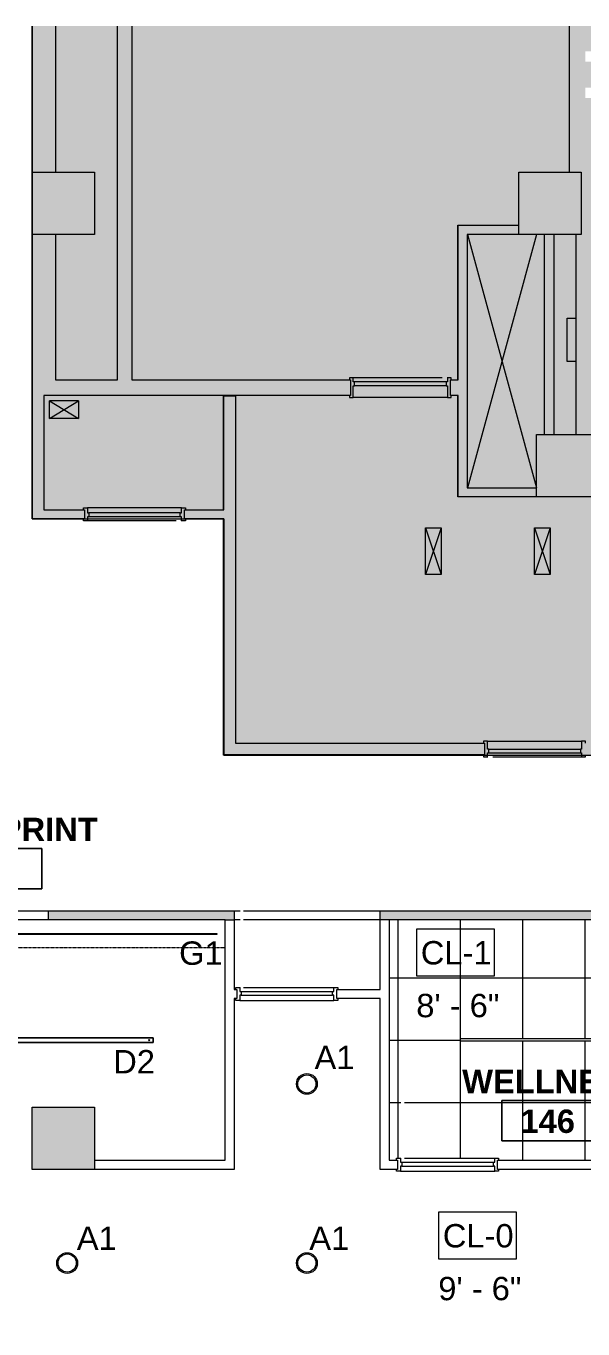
# Model space of a CAD drawing. Header units: inches. Extents: x 0 to 1865, y 0 to 1094.
# Drawn here: x 827 to 1041, y 592 to 1094 of the extents above; entities that cross this region are included whole.
import ezdxf

# ---------------------------------------------------------------- set-up
doc = ezdxf.new("R2010")
doc.units = ezdxf.units.IN
doc.header["$MEASUREMENT"] = 0
doc.linetypes.add('Dash 1_16_', pattern=[0.125, 0.0625, -0.0625])
for name, color, linetype, lineweight in [('A-AREA-IDEN', 2, 'Continuous', 9), ('A-CLNG', 13, 'Continuous', 13), ('A-CLNG-IDEN', 151, 'Continuous', 9), ('A-CLNG-PATT', 13, 'Continuous', 13), ('A-DETL', 90, 'Continuous', 9), ('A-DETL-GENF', 92, 'Continuous', 9), ('A-DOOR', 31, 'Continuous', 13), ('A-WALL', 113, 'Continuous', 13), ('A-WALL-PATT', 111, 'Continuous', 13), ('CORE', 7, 'Continuous', 9), ('E-LITE-EQPM', 33, 'Continuous', 9), ('E-LITE-EQPM-IDEN', 33, 'Continuous', 9), ('I-WALL', 2, 'Continuous', 13), ('S-COLS', 52, 'Continuous', 13), ('Victor Bldg - 5th Floor_LINK_dwg', 8, 'Continuous', 9)]:
    doc.layers.add(name, color=color, linetype=linetype, lineweight=lineweight)
doc.styles.add('Arial', font='arial.ttf', dxfattribs={"height": 9})
doc.styles.add('Swis721 Lt BT', font='swissl.ttf', dxfattribs={"height": 9})
doc.styles.add('Swis721 Lt BT_B', font='', dxfattribs={"height": 9})
doc.styles.get('Swis721 Lt BT_B').set_extended_font_data('Swis721 Lt BT', bold=True)

# ---------------------------------------------------------------- blocks, each defined once
blk = doc.blocks.new('Concrete-Rectangular-Column - 24_ X 24_-6973359-REFLECTED CEILING PLAN')
at = {"layer": 'S-COLS', "lineweight": 9}
blk.add_hatch(color=7, dxfattribs=at).paths.add_polyline_path([(12, -12), (12, 12), (-12, 12), (-12, -12)], flags=0)
at = {"layer": 'S-COLS', "color": 8, "lineweight": 20}
for p, q in [((-12, 12), (12, 12)), ((-12, -12), (-12, 12)), ((12, 12), (12, -12)), ((12, -12), (-12, -12))]:
    blk.add_line(p, q, dxfattribs=at)
blk = doc.blocks.new('Door - Single - Solid Door-6976076-REFLECTED CEILING PLAN')
at = {"layer": 'A-DOOR'}
h = blk.add_hatch(color=250, dxfattribs=at)
h.paths.add_polyline_path([(-14.13, 2.59), (-15.63, 2.59), (-15.63, 1.84), (-15.26, 1.84), (-15.26, -1.66), (-15.63, -1.66), (-15.63, -2.41), (-14.13, -2.41), (-14.13, -0.41), (-13.63, -0.41), (-13.63, 1.09), (-14.13, 1.09), (-14.13, 1.84)], flags=0)
h.paths.add_polyline_path([(23.62, 2.59), (22.12, 2.59), (22.12, 1.09), (21.62, 1.09), (21.62, -0.41), (22.12, -0.41), (22.12, -2.41), (23.62, -2.41), (23.62, -1.66), (23.24, -1.66), (23.24, 1.84), (23.62, 1.84), (23.62, 2.09)], flags=0)
at = {"layer": 'A-DOOR', "color": 8, "lineweight": 20}
for p, q in [((-15.63, 1.84), (-15.63, 2.59)), ((-15.63, 2.59), (-14.13, 2.59)), ((-14.13, 2.59), (-14.13, 1.09)), ((-14.13, 1.09), (-13.63, 1.09)), ((-13.63, 1.09), (-13.63, -0.41)), ((21.62, -0.41), (21.62, 1.09)), ((21.62, 1.09), (22.12, 1.09)), ((22.12, 1.09), (22.12, 2.59)), ((22.12, 2.59), (23.62, 2.59)), ((23.62, 2.59), (23.62, 1.84)), ((-15.63, -2.41), (-15.63, -1.66)), ((-14.13, -2.41), (-15.63, -2.41)), ((-13.63, -0.41), (-14.13, -0.41)), ((-14.13, -0.41), (-14.13, -2.41)), ((22.12, -0.41), (21.62, -0.41)), ((22.12, -2.41), (22.12, -0.41)), ((23.62, -2.41), (22.12, -2.41)), ((23.62, -1.66), (23.62, -2.41))]:
    blk.add_line(p, q, dxfattribs=at)
at = {"layer": 'A-DOOR', "lineweight": 9}
for p, q in [((-14.13, 2.59), (-14.01, 2.59)), ((-13.63, 1.09), (21.62, 1.09)), ((-12.06, 2.59), (22.12, 2.59)), ((-14.13, -2.41), (22.12, -2.41)), ((-13.63, -0.41), (21.62, -0.41))]:
    blk.add_line(p, q, dxfattribs=at)
blk = doc.blocks.new('Door - Single - Solid Door-6981551-REFLECTED CEILING PLAN')
at = {"layer": 'A-DOOR'}
h = blk.add_hatch(color=250, dxfattribs=at)
h.paths.add_polyline_path([(23.24, 3.66), (22.12, 3.66), (22.12, -0.84), (21.62, -0.84), (21.62, -2.34), (22.12, -2.34), (22.12, -3.84), (23.62, -3.84), (23.62, -3.09), (23.24, -3.09), (23.24, 2.91), (23.62, 2.91), (23.62, 3.66), (23.47, 3.66)], flags=0)
h.paths.add_polyline_path([(-15.48, 3.66), (-15.63, 3.66), (-15.63, 2.91), (-15.26, 2.91), (-15.26, -3.09), (-15.63, -3.09), (-15.63, -3.84), (-14.13, -3.84), (-14.13, -2.34), (-13.63, -2.34), (-13.63, -0.84), (-14.13, -0.84), (-14.13, 3.66), (-15.26, 3.66)], flags=0)
at = {"layer": 'A-DOOR', "color": 8, "lineweight": 20}
for p, q in [((-14.13, 3.66), (-15.63, 3.66)), ((-15.63, 3.66), (-15.63, 2.91)), ((-14.13, -0.84), (-14.13, 3.66)), ((22.12, 3.66), (22.12, -0.84)), ((23.62, 3.66), (22.12, 3.66)), ((23.62, 2.91), (23.62, 3.66)), ((-15.63, -3.09), (-15.63, -3.84)), ((-15.63, -3.84), (-14.13, -3.84)), ((-13.63, -0.84), (-14.13, -0.84)), ((-14.13, -2.34), (-13.63, -2.34)), ((-14.13, -3.84), (-14.13, -2.34)), ((-13.63, -2.34), (-13.63, -0.84)), ((21.62, -0.84), (21.62, -2.34)), ((22.12, -0.84), (21.62, -0.84)), ((21.62, -2.34), (22.12, -2.34)), ((22.12, -2.34), (22.12, -3.84)), ((22.12, -3.84), (23.62, -3.84)), ((23.62, -3.84), (23.62, -3.09))]:
    blk.add_line(p, q, dxfattribs=at)
at = {"layer": 'A-DOOR', "lineweight": 9}
for p, q in [((-14.13, 3.66), (22.12, 3.66)), ((-14.13, -3.84), (-14.01, -3.84)), ((-13.63, -0.84), (21.62, -0.84)), ((-13.63, -2.34), (21.62, -2.34)), ((-12.06, -3.84), (22.12, -3.84))]:
    blk.add_line(p, q, dxfattribs=at)
blk = doc.blocks.new('Door - Single - Solid Door-6981590-REFLECTED CEILING PLAN')
at = {"layer": 'A-DOOR'}
h = blk.add_hatch(color=250, dxfattribs=at)
h.paths.add_polyline_path([(-15.26, -3.09), (-14.13, -3.09), (-14.13, -1.59), (-13.63, -1.59), (-13.63, -0.09), (-14.13, -0.09), (-14.13, 2.91), (-15.63, 2.91), (-15.63, 2.16), (-15.26, 2.16), (-15.26, -2.34), (-15.63, -2.34), (-15.63, -3.09)], flags=0)
h.paths.add_polyline_path([(23.24, -3.09), (23.62, -3.09), (23.62, -2.34), (23.24, -2.34), (23.24, 2.16), (23.62, 2.16), (23.62, 2.91), (22.12, 2.91), (22.12, -0.09), (21.62, -0.09), (21.62, -1.59), (22.12, -1.59), (22.12, -3.09)], flags=0)
at = {"layer": 'A-DOOR', "color": 8, "lineweight": 20}
for p, q in [((-14.13, 2.91), (-15.63, 2.91)), ((-15.63, 2.91), (-15.63, 2.16)), ((-14.13, -0.09), (-14.13, 2.91)), ((22.12, 2.91), (22.12, -0.09)), ((23.62, 2.91), (22.12, 2.91)), ((23.62, 2.16), (23.62, 2.91)), ((-15.63, -2.34), (-15.63, -3.09)), ((-15.63, -3.09), (-14.13, -3.09)), ((-13.63, -0.09), (-14.13, -0.09)), ((-14.13, -1.59), (-13.63, -1.59)), ((-14.13, -3.09), (-14.13, -1.59)), ((-13.63, -1.59), (-13.63, -0.09)), ((21.62, -0.09), (21.62, -1.59)), ((22.12, -0.09), (21.62, -0.09)), ((21.62, -1.59), (22.12, -1.59)), ((22.12, -1.59), (22.12, -3.09)), ((22.12, -3.09), (23.62, -3.09)), ((23.62, -3.09), (23.62, -2.34))]:
    blk.add_line(p, q, dxfattribs=at)
at = {"layer": 'A-DOOR', "lineweight": 9}
for p, q in [((-14.13, 2.91), (22.12, 2.91)), ((-14.13, -3.09), (-14.01, -3.09)), ((-13.63, -0.09), (21.62, -0.09)), ((-13.63, -1.59), (21.62, -1.59)), ((-12.06, -3.09), (22.12, -3.09))]:
    blk.add_line(p, q, dxfattribs=at)
blk = doc.blocks.new('Door - Single - Solid Door-7647261-REFLECTED CEILING PLAN')
at = {"layer": 'A-DOOR', "lineweight": 9}
for p, q in [((-15.63, 1.84), (-15.63, 2.59)), ((-15.63, 2.59), (-14.13, 2.59)), ((-14.13, 2.59), (-14.01, 2.59)), ((-14.13, 2.59), (-14.13, 1.09)), ((-14.13, 1.09), (-13.63, 1.09)), ((-13.63, 1.09), (21.62, 1.09)), ((-13.63, 1.09), (-13.63, -0.41)), ((-12.63, 2.59), (22.12, 2.59)), ((21.62, -0.41), (21.62, 1.09)), ((21.62, 1.09), (22.12, 1.09)), ((22.12, 1.09), (22.12, 2.59)), ((22.12, 2.59), (23.62, 2.59)), ((23.62, 2.59), (23.62, 1.84)), ((-15.63, -2.41), (-15.63, -1.66)), ((-14.13, -2.41), (-15.63, -2.41)), ((-13.63, -0.41), (-14.13, -0.41)), ((-14.13, -0.41), (-14.13, -2.41)), ((-14.13, -2.41), (22.12, -2.41)), ((-13.63, -0.41), (21.62, -0.41)), ((22.12, -0.41), (21.62, -0.41)), ((22.12, -2.41), (22.12, -0.41)), ((23.62, -2.41), (22.12, -2.41)), ((23.62, -1.66), (23.62, -2.41))]:
    blk.add_line(p, q, dxfattribs=at)
blk = doc.blocks.new('Door - Single - Solid Door-7012006-REFLECTED CEILING PLAN')
at = {"layer": 'A-DOOR', "lineweight": 9}
for p, q in [((-15.63, 1.84), (-15.63, 2.59)), ((-15.63, 2.59), (-14.13, 2.59)), ((-14.13, 2.59), (-14.01, 2.59)), ((-14.13, 2.59), (-14.13, 1.09)), ((-14.13, 1.09), (-13.63, 1.09)), ((-13.63, 1.09), (21.62, 1.09)), ((-13.63, 1.09), (-13.63, -0.41)), ((-12.63, 2.59), (22.12, 2.59)), ((21.62, -0.41), (21.62, 1.09)), ((21.62, 1.09), (22.12, 1.09)), ((22.12, 1.09), (22.12, 2.59)), ((22.12, 2.59), (23.62, 2.59)), ((23.62, 2.59), (23.62, 1.84)), ((-15.63, -2.41), (-15.63, -1.66)), ((-14.13, -2.41), (-15.63, -2.41)), ((-13.63, -0.41), (-14.13, -0.41)), ((-14.13, -0.41), (-14.13, -2.41)), ((-14.13, -2.41), (22.12, -2.41)), ((-13.63, -0.41), (21.62, -0.41)), ((22.12, -0.41), (21.62, -0.41)), ((22.12, -2.41), (22.12, -0.41)), ((23.62, -2.41), (22.12, -2.41)), ((23.62, -1.66), (23.62, -2.41))]:
    blk.add_line(p, q, dxfattribs=at)
blk = doc.blocks.new('L-PENDANT_FOCAL POINT 3_5 CYLINDER - L-PENDANT_FOCAL POINT 3_5 CYLINDER-7826649-REFLECTED CEILING PLAN')
at = {"layer": 'E-LITE-EQPM'}
for radius in [4, 3.5]:
    blk.add_circle((-0.125, 0), radius, dxfattribs=at)
blk = doc.blocks.new('Lighting fixture TBLS-HX-4-15-B-U-W - TBLS-HX-4-24 - 6_-7900651-REFLECTED CEILING PLAN')
at = {"layer": 'E-LITE-EQPM'}
for p, q in [((-0.5375, 23.675), (0.5375, 23.675)), ((-0.5375, 23.675), (-0.5375, -48.325)), ((-0.46875, 23.753125), (0.46875, 23.753125)), ((-0.46875, 23.753125), (-0.46875, 23.675)), ((0.46875, 23.675), (0.46875, 23.753125)), ((0.5375, -48.325), (0.5375, 23.675)), ((0.5375, -48.325), (-0.5375, -48.325))]:
    blk.add_line(p, q, dxfattribs=at)
blk = doc.blocks.new('Victor Bldg - 5th Floor_LINK_dwg-6972324-REFLECTED CEILING PLAN')
at = {"layer": 'CORE'}
for p, q in [((1016.5, 1013.5), (996.62, 1013.5)), ((833.62, 907.5), (833.62, 951.5)), ((846.86, 949.5), (835.69, 949.5)), ((902.75, 907.5), (902.75, 951.5)), ((980.5, 900.5), (986.5, 882.5)), ((1022.5, 900.5), (1028.5, 882.5)), ((988.23, 813), (997.23, 813))]:
    blk.add_line(p, q, dxfattribs=at)
at = {"layer": 'CORE', "flags": 128}
for points in [[(993, 957.5), (993, 1017.13), (1016.5, 1017.13)], [(1023.22, 1013.5), (996.62, 916), (996.62, 1013.5), (1023.22, 916)], [(1038.5, 964.63), (1035.06, 964.63), (1035.06, 981.26), (1038.5, 981.26)], [(829, 951.5), (829, 904), (829.06, 904)], [(835.69, 942.65), (846.86, 949.5), (846.86, 942.65), (835.69, 942.65), (835.69, 949.5), (846.86, 942.65)], [(907.38, 951.5), (907.38, 817.63), (1002.88, 817.63)], [(993.06, 912.5), (993, 912.5), (993, 951.5)], [(1002.88, 813), (902.75, 813), (902.75, 904)], [(986.5, 900.5), (980.5, 882.5), (980.5, 900.5), (986.5, 900.5), (986.5, 882.5), (980.5, 882.5)], [(1028.5, 900.5), (1022.5, 882.5), (1022.5, 900.5), (1028.5, 900.5), (1028.5, 882.5), (1022.5, 882.5)]]:
    blk.add_lwpolyline(points, dxfattribs=at)
blk = doc.blocks.new('LED STRIP - 10 mm-7898394-REFLECTED CEILING PLAN')
at = {"layer": 'E-LITE-EQPM'}
for p, q in [((-77.51, -0.2), (-77.51, 0.2)), ((-77.51, 0.2), (77.51, 0.2)), ((77.51, 0.2), (77.51, -0.2)), ((77.51, -0.2), (-77.51, -0.2))]:
    blk.add_line(p, q, dxfattribs=at)
blk = doc.blocks.new('L-Pendant-Axis-Sculpt-Direct_Indirect - SCDI-F-8-V8-REFLECTED CEILING PLAN')
at = {"layer": 'A-DETL-GENF'}
for p, q in [((48.5, 0.875), (-48.5, 0.875)), ((-48.5, 0.875), (-48.5, -0.875)), ((-48.5, 0.875), (48.5, 0.875)), ((-48.5, -0.875), (-48.5, 0.875)), ((48.5, -0.875), (48.5, 0.875)), ((48.5, 0.875), (48.5, -0.875)), ((-48.5, -0.875), (48.5, -0.875)), ((48.5, -0.875), (-48.5, -0.875))]:
    blk.add_line(p, q, dxfattribs=at)
for centre in [(-47, 0), (47, 0)]:
    blk.add_circle(centre, 0.25, dxfattribs=at)
blk = doc.blocks.new('Room Tag - Room Name and Number-3379422-REFLECTED CEILING PLAN')
at = {"layer": 'A-AREA-IDEN'}
for p, q in [((-0.1881, -0.1636), (-0.1881, -0.0018)), ((-0.1881, -0.0018), (0.1869, -0.0018)), ((0.1869, -0.0018), (-0.1881, -0.0018)), ((-0.1881, -0.0018), (-0.1881, -0.1636)), ((0.1869, -0.0018), (0.1869, -0.1636)), ((0.1869, -0.1636), (0.1869, -0.0018)), ((0.1869, -0.1636), (-0.1881, -0.1636)), ((-0.1881, -0.1636), (0.1869, -0.1636))]:
    blk.add_line(p, q, dxfattribs=at)

msp = doc.modelspace()

# ---------------------------------------------------------------- hatches: boundary and pattern name
at = {"layer": 'A-CLNG-PATT'}
h = msp.add_hatch(dxfattribs=at)
h.set_pattern_fill('FP_8', color=256, style=0, pattern_type=2)
h.set_pattern_definition([(0, (1161.906, 703.213), (0, -24), []), (270, (1161.906, 703.213), (-24, -1e-15), [])])
h.paths.add_polyline_path([(1008.62, 656.93), (1069, 656.93), (1069, 677.43), (1093.25, 677.43), (1093.25, 749.5), (966.56, 749.5), (966.56, 656.93), (969.38, 656.93), (969.38, 657.68), (971, 657.68), (971, 693.68), (972.38, 693.68), (972.38, 657.68), (1008.62, 657.68), (1008.62, 657.18)], flags=0)
h.paths.add_polyline_path([(1065.84, 702.79), (993.84, 702.8), (993.84, 703.87), (1065.84, 703.87)], flags=0)
at = {"layer": 'A-DETL-GENF'}
h = msp.add_hatch(color=254, dxfattribs=at)
h.paths.add_polyline_path([(1864.71, 15.5), (1864.71, 749.5), (1858.12, 749.5), (1858.12, 714.25), (1805.94, 714.25), (1805.94, 677.43), (1813, 677.43), (1813, 653.43), (1805.94, 653.43), (1805.94, 409.5), (1645.06, 409.5), (1645.06, 27.5), (1819, 27.5), (1819, 41.5), (1843, 41.5), (1843, 27.5), (1863, 27.5), (1863, 15.5)], flags=0)
h.paths.add_polyline_path([(1799, 293.5), (1789, 293.5), (1789, 317.5), (1813, 317.5), (1813, 293.5), (1800.94, 293.5)], flags=0)
h.paths.add_polyline_path([(1491.5, 813), (1491.69, 813), (1491.69, 1093.8), (1321.5, 1093.8), (1321.5, 1013.5), (1323.88, 1013.5), (1323.88, 1014.25), (1325.38, 1014.25), (1325.38, 1012.75), (1325.88, 1012.75), (1325.88, 1011.25), (1325.38, 1011.25), (1325.38, 1008.5), (1361.63, 1008.5), (1361.63, 1011.25), (1361.13, 1011.25), (1361.13, 1012.75), (1361.63, 1012.75), (1361.63, 1014.25), (1363.13, 1014.25), (1363.13, 1013.5), (1381.5, 1013.5), (1381.5, 1064.75), (1383, 1064.75), (1383, 1064.41), (1391, 1064.41), (1391, 1039), (1407, 1039), (1407, 1034.5), (1464.5, 1034.5), (1464.5, 1037), (1485, 1037), (1485, 1064.41), (1491.5, 1064.41), (1491.5, 1001.5), (1485, 1001.5), (1485, 1029), (1464.5, 1029), (1464.5, 1030.5), (1407, 1030.5), (1407, 1027), (1391, 1027), (1391, 930.5), (1485, 930.5), (1485, 959.5), (1491.5, 959.5), (1491.5, 897.5), (1485, 897.5), (1485, 926.5), (1395, 926.5), (1395, 906.5), (1391, 906.5), (1391, 826.5), (1485, 826.5), (1485, 855.5), (1491.5, 855.5), (1491.5, 813.33)], flags=0)
h.paths.add_polyline_path([(1488.25, 813), (1488.5, 813), (1488.5, 814.5), (1488.25, 814.5), (1488.25, 813.5)], flags=0)
h.paths.add_polyline_path([(907.31, 813), (1002.88, 813), (1002.88, 813.06), (902.81, 813.06), (902.81, 813), (906.81, 813)], flags=0)
h.paths.add_polyline_path([(1030.93, 813), (1040.63, 813), (1040.63, 813.81), (1040.13, 813.81), (1040.13, 815.31), (1040.63, 815.31), (1040.63, 818.31), (1042.13, 818.31), (1042.13, 817.56), (1052, 817.56), (1052, 813.06), (1042.13, 813.06), (1042.13, 813), (1052.5, 813), (1052.5, 912.38), (1058.5, 912.38), (1058.5, 817), (1248.88, 817), (1248.88, 817.75), (1250.38, 817.75), (1250.38, 816.25), (1250.88, 816.25), (1250.88, 814.75), (1250.38, 814.75), (1250.38, 813), (1286.63, 813), (1286.63, 814.75), (1286.13, 814.75), (1286.13, 816.25), (1286.63, 816.25), (1286.63, 817.75), (1288.13, 817.75), (1288.13, 817), (1290.75, 817), (1290.75, 856.63), (1295.88, 856.63), (1295.88, 865.13), (1290.75, 865.13), (1290.75, 912.38), (1294.25, 912.38), (1294.25, 868.63), (1318, 868.63), (1318, 912.38), (1315.44, 912.38), (1315.44, 912.5), (993.06, 912.5), (993.06, 951.5), (990.43, 951.5), (990.43, 950.75), (988.93, 950.75), (988.93, 955.25), (988.43, 955.25), (988.43, 956.75), (988.93, 956.75), (988.93, 958.25), (990.43, 958.25), (990.43, 957.5), (993.06, 957.5), (993.06, 1017.06), (1016.5, 1017.06), (1016.5, 1037.5), (1036, 1037.5), (1036, 1093.8), (867.44, 1093.8), (867.44, 957.5), (951.18, 957.5), (951.18, 958.25), (952.68, 958.25), (952.68, 956.75), (953.18, 956.75), (953.18, 955.25), (952.68, 955.25), (952.68, 950.75), (951.18, 950.75), (951.18, 951.5), (833.56, 951.5), (833.56, 907.5), (848.81, 907.5), (848.81, 908.25), (850.31, 908.25), (850.31, 906.25), (850.81, 906.25), (850.81, 904.75), (850.31, 904.75), (850.31, 904), (886.56, 904), (886.56, 904.75), (886.06, 904.75), (886.06, 906.25), (886.56, 906.25), (886.56, 908.25), (888.06, 908.25), (888.06, 907.5), (902.81, 907.5), (902.81, 951.31), (907.31, 951.31), (907.31, 817.56), (1002.88, 817.56), (1002.88, 818.31), (1004.38, 818.31), (1004.38, 815.31), (1004.88, 815.31), (1004.88, 813.81), (1004.38, 813.81), (1004.38, 813), (1005.76, 813)], flags=0)
h.paths.add_polyline_path([(1633.75, 813.25), (1633.75, 814.5), (1633.5, 814.5), (1633.5, 813.25)], flags=0)
h.paths.add_polyline_path([(1303.1, 817), (1321.5, 817), (1321.5, 865.13), (1299.38, 865.13), (1299.38, 817)], flags=0)
h.paths.add_polyline_path([(1295.88, 817), (1295.88, 853.13), (1294.25, 853.13), (1294.25, 817)], flags=0)
h.paths.add_polyline_path([(1737.06, 817.75), (1864.71, 817.75), (1864.71, 994.5), (1841.99, 994.5), (1841.99, 1002.5), (1843.49, 1002.5), (1843.49, 1093.8), (1737.13, 1093.8), (1737.13, 932.5), (1737.25, 932.5), (1737.25, 924.5), (1737.13, 924.5), (1737.13, 826.5), (1737.06, 826.5), (1737.06, 818.54)], flags=0)
h.paths.add_polyline_path([(1710.5, 817.75), (1710.5, 826.5), (1730.63, 826.5), (1730.63, 924.5), (1710.5, 924.5), (1710.5, 926.5), (1657.5, 926.5), (1657.5, 924.5), (1637, 924.5), (1637, 897.5), (1630.5, 897.5), (1630.5, 855.5), (1637, 855.5), (1637, 826.5), (1657.5, 826.5), (1657.5, 817.75), (1671.94, 817.75)], flags=0)
h.paths.add_polyline_path([(1321.44, 912.38), (1321.5, 912.38), (1321.5, 927.56), (1321.44, 927.56), (1321.44, 924.5)], flags=0)
h.paths.add_polyline_path([(996.56, 916), (1023.22, 916), (1023.22, 936.5), (1026.38, 936.5), (1026.38, 1013.5), (1016.5, 1013.5), (1016.5, 1013.56), (996.56, 1013.56), (996.56, 924.5)], flags=0)
h.paths.add_polyline_path([(1095, 924.5), (1208, 924.5), (1208, 932.5), (1047.22, 932.5), (1047.22, 924.5), (1090, 924.5)], flags=0)
h.paths.add_polyline_path([(1213, 924.5), (1315.44, 924.5), (1315.42, 924.56), (1257.19, 924.56), (1257.19, 956.69), (1213, 956.69), (1213, 924.56)], flags=0)
h.paths.add_polyline_path([(1318, 927.56), (1318, 927.94), (1317.25, 927.94), (1317.25, 929.44), (1318.75, 929.44), (1318.75, 929.94), (1320.25, 929.94), (1320.25, 929.44), (1321.5, 929.44), (1321.5, 965.69), (1320.25, 965.69), (1320.25, 965.19), (1318.75, 965.19), (1318.75, 965.69), (1317.25, 965.69), (1317.25, 967.19), (1318, 967.19), (1318, 1004.12), (1261, 1004.12), (1261, 1009.12), (1318, 1009.12), (1318, 1066.12), (1042, 1066.12), (1042, 936.5), (1090, 936.5), (1090, 960.5), (1095, 960.5), (1095, 936.5), (1208, 936.5), (1208, 960.69), (1261.19, 960.69), (1261.19, 927.56), (1317.25, 927.56)], flags=0)
h.paths.add_polyline_path([(1680.68, 930.5), (1710.5, 930.5), (1710.5, 932.5), (1730.63, 932.5), (1730.63, 1093.8), (1630.5, 1093.8), (1630.5, 1064.5), (1637, 1064.5), (1637, 1001.5), (1630.5, 1001.5), (1630.5, 959.5), (1637, 959.5), (1637, 932.5), (1657.5, 932.5), (1657.5, 930.5), (1675.58, 930.5)], flags=0)
h.paths.add_polyline_path([(1029.88, 936.5), (1038.5, 936.5), (1038.5, 1013.5), (1029.88, 1013.5), (1029.88, 956.17)], flags=0)
h.paths.add_polyline_path([(861.94, 957.5), (861.94, 1093.8), (838, 1093.8), (838, 1037.5), (853, 1037.5), (853, 1013.5), (838, 1013.5), (838, 957.5), (853, 957.5)], flags=0)
h.paths.add_polyline_path([(1854.62, 1002.5), (1864.71, 1002.5), (1864.71, 1045.5), (1847.99, 1045.5), (1847.99, 1002.5)], flags=0)
h.paths.add_polyline_path([(338.08, 1017), (493.14, 1017), (493.14, 1037.5), (517.14, 1037.5), (517.14, 1017), (765, 1017), (765, 1093.8), (30, 1093.8), (30, 1064.5), (34.12, 1064.5), (34.12, 1017), (284.36, 1017)], flags=0)
h.paths.add_polyline_path([(1854.62, 1052), (1864.71, 1052), (1864.71, 1093.8), (1847.99, 1093.8), (1847.99, 1052)], flags=0)
h.paths.add_polyline_path([(1317.25, 1070.12), (1318, 1070.12), (1318, 1080.12), (1042, 1080.12), (1042, 1070.12), (1279.4, 1070.12)], flags=0)
h.paths.add_polyline_path([(1042, 1084.12), (1318, 1084.12), (1318, 1093.8), (1042, 1093.8)], flags=0)
at = {"layer": 'A-WALL-PATT', "lineweight": 9}
for points in [[(829, 1037.5), (838, 1037.5), (838, 1093.8), (829, 1093.8)], [(861.94, 957.5), (867.44, 957.5), (867.44, 1093.8), (861.94, 1093.8)], [(1036, 1037.5), (1042, 1037.5), (1042, 1093.8), (1036, 1093.8)], [(1038.5, 936.5), (1042, 936.5), (1042, 1037.5), (1040.5, 1037.5), (1040.5, 1013.5), (1038.5, 1013.5), (1038.5, 956.17)], [(993.06, 1013.56), (1016.5, 1013.56), (1016.5, 1017.06), (993.06, 1017.06)], [(829, 951.5), (838, 951.5), (838, 1013.5), (829, 1013.5), (829, 956.17)], [(996.56, 912.5), (996.56, 1013.56), (993.06, 1013.56), (993.06, 912.5)], [(1029.88, 936.5), (1029.88, 1013.5), (1026.38, 1013.5), (1026.38, 936.5)], [(829.06, 904), (833.56, 904), (833.56, 951.5), (829.06, 951.5)], [(902.81, 817.56), (907.31, 817.56), (907.31, 951.31), (902.81, 951.31), (902.81, 817.77)], [(996.56, 912.5), (1023.22, 912.5), (1023.22, 916), (996.56, 916)], [(903.31, 749.5), (906.81, 749.5), (906.81, 753), (835.25, 753), (835.25, 749.5), (902.81, 749.5)], [(1096.75, 749.5), (963.06, 753), (963.06, 749.5), (1093.25, 749.5)], [(1369, 749.5), (1462.13, 749.5), (1462.13, 753), (963.06, 753), (1096.75, 749.5), (1367.23, 749.5)]]:
    msp.add_hatch(color=7, dxfattribs=at).paths.add_polyline_path(points, flags=0)
h = msp.add_hatch(color=7, dxfattribs=at)
h.paths.add_polyline_path([(990.06, 951.5), (993.06, 951.5), (993.06, 957.5), (990.06, 957.5), (990.06, 956.17)], flags=0)
h.paths.add_polyline_path([(860.01, 951.5), (951.56, 951.5), (951.56, 957.5), (838, 957.5), (838, 951.5)], flags=0)
h = msp.add_hatch(color=7, dxfattribs=at)
h.paths.add_polyline_path([(887.69, 904), (902.81, 904), (902.81, 907.5), (887.69, 907.5)], flags=0)
h.paths.add_polyline_path([(833.56, 904), (849.19, 904), (849.19, 907.5), (833.56, 907.5)], flags=0)
h = msp.add_hatch(color=7, dxfattribs=at)
h.paths.add_polyline_path([(1045.27, 813.06), (1052, 813.06), (1052, 817.56), (1041.75, 817.56), (1041.75, 813.06)], flags=0)
h.paths.add_polyline_path([(907.31, 813.06), (1003.25, 813.06), (1003.25, 817.56), (902.81, 817.56), (902.81, 813.06)], flags=0)

# ---------------------------------------------------------------- linework, layer by layer
at = {"layer": 'A-CLNG'}
for p, q in [((906.81, 753), (909.06, 753)), ((910.44, 753), (963.06, 753)), ((909.06, 749.5), (906.81, 749.5)), ((963.06, 749.5), (910.44, 749.5))]:
    msp.add_line(p, q, dxfattribs=at)
at = {"layer": 'A-CLNG-IDEN', "flags": 128}
for points in [[(977.18, 746.11), (1006.94, 746.11), (1006.94, 727.88), (977.18, 727.88)], [(985.66, 637.11), (1015.42, 637.11), (1015.42, 618.88), (985.66, 618.88)]]:
    msp.add_lwpolyline(points, close=True, dxfattribs=at)
at = {"layer": 'A-DETL'}
for p, q in [((829.06, 1093.8), (829.06, 904)), ((829.06, 904), (902.81, 904)), ((902.81, 904), (902.81, 813)), ((902.81, 813), (1321.5, 813))]:
    msp.add_line(p, q, dxfattribs=at)
at = {"layer": 'A-DETL', "linetype": 'Dash 1_16_'}
msp.add_line((752.23, 738.93), (903.31, 738.93), dxfattribs=at)
at = {"layer": 'A-WALL'}
msp.add_line((903.31, 749.5), (906.81, 749.5), dxfattribs=at)
at = {"layer": 'I-WALL', "color": 8, "lineweight": 20}
for p, q in [((829, 1037.5), (829, 1093.8)), ((838, 1093.8), (838, 1037.5)), ((861.94, 957.5), (861.94, 1093.8)), ((867.44, 1093.8), (867.44, 957.5)), ((1036, 1037.5), (1036, 1093.8)), ((993.06, 1017.06), (1016.5, 1017.06)), ((993.06, 957.5), (993.06, 1017.06)), ((829, 951.5), (829, 1013.5)), ((838, 1013.5), (838, 957.5)), ((1016.5, 1013.56), (996.56, 1013.56)), ((996.56, 1013.56), (996.56, 916)), ((1026.38, 936.5), (1026.38, 1013.5)), ((1029.88, 1013.5), (1029.88, 936.5)), ((1038.5, 936.5), (1038.5, 1013.5)), ((838, 957.5), (861.94, 957.5)), ((867.44, 957.5), (951.56, 957.5)), ((951.56, 957.5), (951.56, 951.5)), ((990.06, 951.5), (990.06, 957.5)), ((990.06, 957.5), (993.06, 957.5)), ((829.06, 951.5), (829, 951.5)), ((829.06, 904), (829.06, 951.5)), ((951.56, 951.5), (833.56, 951.5)), ((833.56, 951.5), (833.56, 907.5)), ((902.81, 907.5), (902.81, 951.31)), ((902.81, 951.31), (907.31, 951.31)), ((907.31, 951.31), (907.31, 817.56)), ((993.06, 951.5), (990.06, 951.5)), ((993.06, 912.5), (993.06, 951.5)), ((996.56, 916), (1023.22, 916)), ((1023.22, 912.5), (993.06, 912.5)), ((849.19, 904), (829.06, 904)), ((833.56, 907.5), (849.19, 907.5)), ((849.19, 907.5), (849.19, 904)), ((887.69, 904), (887.69, 907.5)), ((887.69, 907.5), (902.81, 907.5)), ((902.81, 904), (887.69, 904)), ((902.81, 813.06), (902.81, 904)), ((1003.25, 813.06), (902.81, 813.06)), ((907.31, 817.56), (1003.25, 817.56)), ((1003.25, 817.56), (1003.25, 813.06)), ((835.25, 749.5), (835.25, 753)), ((835.25, 753), (906.81, 753)), ((906.81, 753), (906.81, 749.5)), ((963.06, 749.5), (963.06, 753)), ((963.06, 753), (1462.13, 753)), ((903.31, 749.5), (835.25, 749.5)), ((1234.5, 749.5), (963.06, 749.5))]:
    msp.add_line(p, q, dxfattribs=at)
at = {"layer": 'I-WALL'}
for p, q in [((738.73, 753), (835.23, 753)), ((835.23, 753), (835.23, 749.5)), ((835.23, 749.5), (740.23, 749.5)), ((903.31, 656.93), (903.31, 749.5)), ((906.81, 749.5), (906.81, 722.75)), ((963.06, 722.75), (963.06, 749.5)), ((966.56, 749.5), (966.56, 656.93)), ((906.81, 722.75), (907.81, 722.75)), ((907.81, 722.75), (907.81, 719.25)), ((946.31, 722.75), (963.06, 722.75)), ((946.31, 719.25), (946.31, 722.75)), ((907.81, 719.25), (906.81, 719.25)), ((906.81, 719.25), (906.81, 653.43)), ((963.06, 719.25), (946.31, 719.25)), ((963.06, 653.43), (963.06, 719.25)), ((853, 656.93), (903.31, 656.93)), ((906.81, 653.43), (853, 653.43)), ((969.75, 653.43), (963.06, 653.43)), ((966.56, 656.93), (969.75, 656.93)), ((969.75, 656.93), (969.75, 653.43)), ((1008.25, 656.93), (1069, 656.93)), ((1008.25, 653.43), (1008.25, 656.93)), ((1069, 653.43), (1008.25, 653.43))]:
    msp.add_line(p, q, dxfattribs=at)

# ---------------------------------------------------------------- block references
at = {"layer": 'A-AREA-IDEN', "xscale": 95.99999999999994, "yscale": 95.99999999999994, "zscale": 95.99999999999994}
for p in [(814.82, 777.19), (1027.98, 680.09)]:
    msp.add_blockref('Room Tag - Room Name and Number-3379422-REFLECTED CEILING PLAN', p, dxfattribs=at)
at = {"layer": 'A-DOOR', "rotation": 180}
for name, p in [('Door - Single - Solid Door-6981551-REFLECTED CEILING PLAN', (974.8, 954.41)), ('Door - Single - Solid Door-6976076-REFLECTED CEILING PLAN', (872.43, 905.84))]:
    msp.add_blockref(name, p, dxfattribs=at)
at = {"layer": 'A-DOOR'}
for name, p in [('Door - Single - Solid Door-6981590-REFLECTED CEILING PLAN', (1018.51, 815.4)), ('Door - Single - Solid Door-7647261-REFLECTED CEILING PLAN', (923.07, 720.91)), ('Door - Single - Solid Door-7012006-REFLECTED CEILING PLAN', (985.01, 655.09))]:
    msp.add_blockref(name, p, dxfattribs=at)
at = {"layer": 'E-LITE-EQPM'}
for name, p in [('LED STRIP - 10 mm-7898394-REFLECTED CEILING PLAN', (822.56, 744.05)), ('L-Pendant-Axis-Sculpt-Direct_Indirect - SCDI-F-8-V8-REFLECTED CEILING PLAN', (827.06, 703.18)), ('L-PENDANT_FOCAL POINT 3_5 CYLINDER - L-PENDANT_FOCAL POINT 3_5 CYLINDER-7826649-REFLECTED CEILING PLAN', (934.94, 686.34)), ('L-PENDANT_FOCAL POINT 3_5 CYLINDER - L-PENDANT_FOCAL POINT 3_5 CYLINDER-7826649-REFLECTED CEILING PLAN', (842.62, 617.34)), ('L-PENDANT_FOCAL POINT 3_5 CYLINDER - L-PENDANT_FOCAL POINT 3_5 CYLINDER-7826649-REFLECTED CEILING PLAN', (934.94, 617.34))]:
    msp.add_blockref(name, p, dxfattribs=at)
at = {"layer": 'E-LITE-EQPM', "extrusion": (0, 0, -1), "rotation": 90.00343804112106}
msp.add_blockref('Lighting fixture TBLS-HX-4-15-B-U-W - TBLS-HX-4-24 - 6_-7900651-REFLECTED CEILING PLAN', (-1042.16, 703.33), dxfattribs=at)
at = {"layer": 'S-COLS', "lineweight": 9}
for p in [(841, 1025.5), (1028.5, 1025.5), (1035.22, 924.5), (841, 665.43)]:
    msp.add_blockref('Concrete-Rectangular-Column - 24_ X 24_-6973359-REFLECTED CEILING PLAN', p, dxfattribs=at)
at = {"layer": 'Victor Bldg - 5th Floor_LINK_dwg', "color": 7}
msp.add_blockref('Victor Bldg - 5th Floor_LINK_dwg-6972324-REFLECTED CEILING PLAN', (0, 0), dxfattribs=at)

# ---------------------------------------------------------------- texts
at = {"layer": 'A-AREA-IDEN', "char_height": 9, "attachment_point": 1, "style": 'Swis721 Lt BT_B'}
for s, insert, width in [('COPY/PRINT', (777.45, 788.87), 90.294), ('WELLNESS', (994.62, 691.77), 80.598), ('146', (1017.07, 676.47), 25.452)]:
    msp.add_mtext(s, dxfattribs=dict(at, insert=insert, width=width))
at = {"layer": 'A-CLNG-IDEN', "char_height": 9, "attachment_point": 1, "style": 'Swis721 Lt BT'}
for s, insert, width in [('CL-1', (978.68, 741.36), 32.118), ('8\' - 6"', (976.94, 721.03), 36.36), ('CL-0', (987.16, 632.36), 32.118), ('9\' - 6"', (985.42, 612.03), 36.36)]:
    msp.add_mtext(s, dxfattribs=dict(at, insert=insert, width=width))
at = {"layer": 'E-LITE-EQPM-IDEN', "char_height": 9, "attachment_point": 1, "style": 'Arial'}
for s, insert, width in [('G1', (885.61, 741.22), 20.604), ('D2', (860.23, 699.4), 19.695), ('A1', (937.76, 701.03), 18.786), ('A1', (846.21, 631.42), 18.786), ('A1', (935.74, 631.42), 18.786)]:
    msp.add_mtext(s, dxfattribs=dict(at, insert=insert, width=width))

doc.saveas('drawing.dxf')
